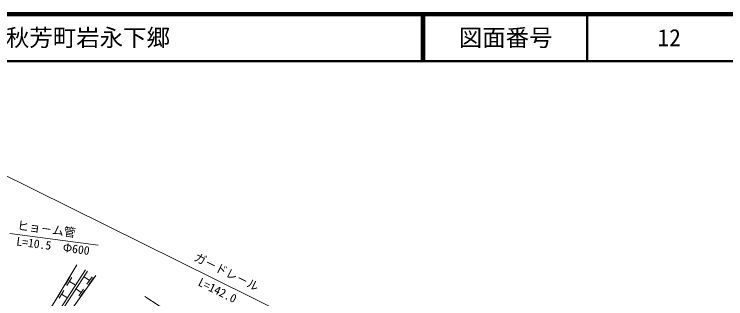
# Model space of a CAD drawing. Units: millimetres on the paper. Extents: x 40 to 680, y 20 to 380.
# Drawn here: x 421.8 to 573.6, y 319.2 to 380 of the extents above; entities that cross this region are included whole.
import ezdxf
from ezdxf.enums import TextEntityAlignment as Align

# ---------------------------------------------------------------- set-up
doc = ezdxf.new("R2010")
doc.units = ezdxf.units.MM
for name, color, linetype, lineweight in [('M-BGD', 7, 'Continuous', 18), ('M-TTL', 2, 'Continuous', 140), ('M-TTL-LINE', 7, 'Continuous', 50)]:
    doc.layers.add(name, color=color, linetype=linetype, lineweight=lineweight)
doc.layers.add('M-TTL-TXT', color=7, linetype='Continuous')
doc.styles.add('ＭＳ ゴシック', font='')
doc.styles.get('ＭＳ ゴシック').set_extended_font_data('MS Gothic')

msp = doc.modelspace()

# ---------------------------------------------------------------- linework, layer by layer
at = {"layer": 'M-BGD'}
for p, q in [((529.109, 291.516), (402.902, 353.998)), ((420.851, 333.177), (439.686, 330.678)), ((424.279, 308.505), (435.138, 326.498)), ((437.01, 325.412), (425.055, 307.1)), ((437.429, 325.139), (425.506, 306.877)), ((427.055, 307.214), (439.193, 324.186)), ((432.716, 322.292), (433.745, 323.996)), ((433.057, 322.086), (434.086, 323.791)), ((437.853, 323.135), (436.754, 323.922)), ((437.304, 322.367), (438.403, 323.904)), ((437.611, 322.147), (438.71, 323.684)), ((433.571, 322.938), (434.794, 322.2)), ((431.082, 319.584), (432.053, 321.193)), ((431.404, 319.39), (432.375, 320.999)), ((431.889, 320.194), (433.034, 319.504)), ((436.064, 320.589), (435.051, 321.313)), ((435.552, 319.873), (436.576, 321.304)), ((435.838, 319.668), (436.862, 321.1)), ((512.055, 279.094), (449.625, 319.763))]:
    msp.add_line(p, q, dxfattribs=at)
at = {"layer": 'M-TTL'}
msp.add_line((680, 380), (40, 380), dxfattribs=at)
at = {"layer": 'M-TTL-LINE'}
for p, q in [((508.747, 380), (508.747, 370)), ((509.247, 380), (509.247, 370)), ((543.997, 380), (543.997, 370)), ((40, 370), (680, 370))]:
    msp.add_line(p, q, dxfattribs=at)

# ---------------------------------------------------------------- texts
at = {"layer": 'M-BGD', "style": 'ＭＳ ゴシック'}
msp.add_text('ヒョ－ム管', height=1.833, rotation=352.443, dxfattribs=at).set_placement((422.28, 333.491), align=Align.BOTTOM_LEFT)
for s, rotation, p in [('L=10.5\u3000Φ600', 352.443, (430.203, 331.432)), ('L=142.0', 333.661, (465.562, 321.861))]:
    msp.add_text(s, height=1.833, rotation=rotation, dxfattribs=at).set_placement(p, align=Align.TOP_CENTER)
msp.add_text('ガ－ドレ－ル', height=1.833, rotation=333.661, dxfattribs=at).set_placement((466.449, 323.653), align=Align.BOTTOM_CENTER)
at = {"layer": 'M-TTL-TXT', "style": 'ＭＳ ゴシック'}
msp.add_text('美祢市秋芳町岩永下郷', height=3.666, dxfattribs=at).set_placement((405.024, 375), align=Align.MIDDLE_LEFT)
for s, p in [('図面番号', (526.622, 375)), ('12', (561.497, 375))]:
    msp.add_text(s, height=3.666, dxfattribs=at).set_placement(p, align=Align.MIDDLE_CENTER)

doc.saveas('drawing.dxf')
